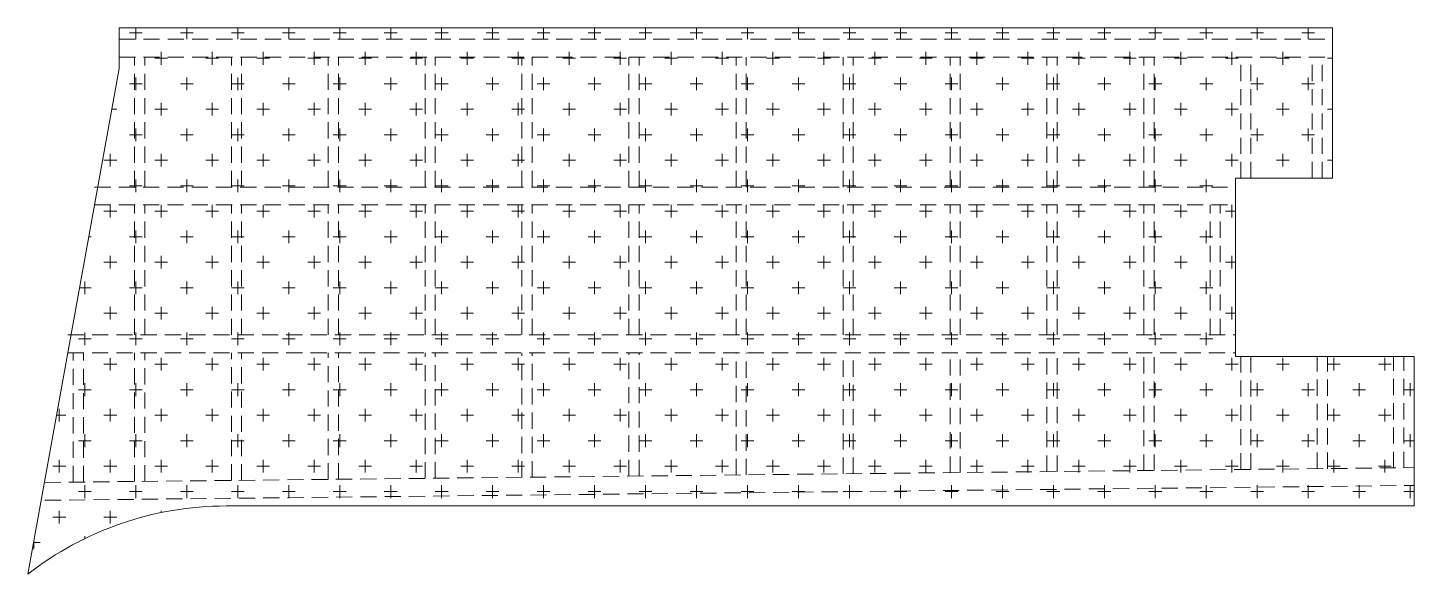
# Model space of a CAD drawing. Header units: millimetres. Extents: x 96006 to 123205, y 54380 to 65100.
import ezdxf

# ---------------------------------------------------------------- set-up
doc = ezdxf.new("R2010")
doc.units = ezdxf.units.MM
doc.header["$MEASUREMENT"] = 0
doc.linetypes.add('HIDDEN2', pattern=[4.7625, 3.175, -1.5875])
for name, color, linetype, lineweight in [('NDC_S-BEAM-STEL', 30, 'HIDDEN2', 18), ('NDC_S_HATCH MATERIAL', 8, 'CONTINUOUS', 13), ('NDC_S_SLAB', 2, 'CONTINUOUS', 20)]:
    doc.layers.add(name, color=color, linetype=linetype, lineweight=lineweight)

msp = doc.modelspace()

# ---------------------------------------------------------------- hatches: boundary and pattern name
at = {"layer": 'NDC_S_HATCH MATERIAL'}
h = msp.add_hatch(dxfattribs=at)
h.set_pattern_fill('CROSS', color=256, scale=2000)
edge = h.paths.add_edge_path()
edge.add_arc((99896, 49400), 6320, 90, 127.9725)
edge.add_line((96008, 54382), (97800, 64300))
edge.add_line((97800, 64300), (97800, 65100))
edge.add_line((97800, 65100), (121600, 65100))
edge.add_line((121600, 65100), (121600, 62150))
edge.add_line((121600, 62150), (119700, 62150))
edge.add_line((119700, 62150), (119700, 58650))
edge.add_line((119700, 58650), (123200, 58650))
edge.add_line((123200, 58650), (123200, 55720))
edge.add_line((123200, 55720), (99896, 55720))

# ---------------------------------------------------------------- linework, layer by layer
at = {"layer": 'NDC_S-BEAM-STEL', "ltscale": 100}
for p, q in [((97800, 64875), (121600, 64875)), ((97800, 64525), (121600, 64525)), ((98100, 61975), (98100, 64525)), ((98300, 61975), (98300, 64525)), ((100000, 61975), (100000, 64525)), ((100200, 61975), (100200, 64525)), ((101900, 61975), (101900, 64525)), ((102100, 61975), (102100, 64525)), ((103800, 61975), (103800, 64525)), ((104000, 61975), (104000, 64525)), ((105700, 61975), (105700, 64525)), ((105900, 61975), (105900, 64525)), ((107800, 61975), (107800, 64525)), ((108000, 61975), (108000, 64525)), ((109900, 61975), (109900, 64525)), ((110100, 61975), (110100, 64525)), ((112000, 61975), (112000, 64525)), ((112200, 61975), (112200, 64525)), ((114100, 61975), (114100, 64525)), ((114300, 61975), (114300, 64525)), ((116000, 61975), (116000, 64525)), ((116200, 61975), (116200, 64525)), ((117900, 61975), (117900, 64525)), ((118100, 61975), (118100, 64525)), ((119800, 62150), (119800, 64525)), ((120000, 62150), (120000, 64525)), ((121200, 62150), (121200, 64525)), ((121400, 62150), (121400, 64525)), ((97317, 61975), (119700, 61975)), ((97317, 61625), (119700, 61625)), ((98100, 59075), (98100, 61625)), ((98300, 59075), (98300, 61625)), ((100000, 59075), (100000, 61625)), ((100200, 59075), (100200, 61625)), ((101900, 59075), (101900, 61625)), ((102100, 59075), (102100, 61625)), ((103800, 59075), (103800, 61625)), ((104000, 59075), (104000, 61625)), ((105700, 59075), (105700, 61625)), ((105900, 59075), (105900, 61625)), ((107800, 59075), (107800, 61625)), ((108000, 59075), (108000, 61625)), ((109900, 59075), (109900, 61625)), ((110100, 59075), (110100, 61625)), ((112000, 59075), (112000, 61625)), ((112200, 59075), (112200, 61625)), ((114100, 59075), (114100, 61625)), ((114300, 59075), (114300, 61625)), ((116000, 59075), (116000, 61625)), ((116200, 59075), (116200, 61625)), ((117900, 59075), (117900, 61625)), ((118100, 59075), (118100, 61625)), ((119200, 59075), (119200, 61625)), ((119400, 59075), (119400, 61625)), ((96792, 59075), (119700, 59075)), ((96792, 58725), (119700, 58725)), ((96900, 56189), (96900, 58725)), ((97100, 56189), (97100, 58725)), ((98100, 56200), (98100, 58725)), ((98300, 56200), (98300, 58725)), ((100000, 56220), (100000, 58725)), ((100200, 56220), (100200, 58725)), ((101900, 56241), (101900, 58725)), ((102100, 56241), (102100, 58725)), ((103800, 56262), (103800, 58725)), ((104000, 56262), (104000, 58725)), ((105700, 56282), (105700, 58725)), ((105900, 56282), (105900, 58725)), ((107800, 56305), (107800, 58725)), ((108000, 56305), (108000, 58725)), ((109900, 56328), (109900, 58725)), ((110100, 56328), (110100, 58725)), ((112000, 56350), (112000, 58725)), ((112200, 56350), (112200, 58725)), ((114100, 56373), (114100, 58725)), ((114300, 56373), (114300, 58725)), ((116000, 56394), (116000, 58725)), ((116200, 56394), (116200, 58725)), ((117900, 56414), (117900, 58725)), ((118100, 56414), (118100, 58725)), ((119800, 56435), (119800, 58650)), ((120000, 56435), (120000, 58650)), ((121300, 56451), (121300, 58650)), ((121500, 56451), (121500, 58650)), ((122800, 56466), (122800, 58650)), ((123000, 56466), (123000, 58650)), ((96337, 56181), (123201, 56472)), ((96341, 55831), (123205, 56122))]:
    msp.add_line(p, q, dxfattribs=at)
at = {"layer": 'NDC_S_SLAB'}
msp.add_lwpolyline([(99896, 55720, 0.167219), (96008, 54382), (97800, 64300), (97800, 65100), (121600, 65100), (121600, 62150), (119700, 62150), (119700, 58650), (123200, 58650), (123200, 55720)], format="xyb", close=True, dxfattribs=at)

doc.saveas('drawing.dxf')
